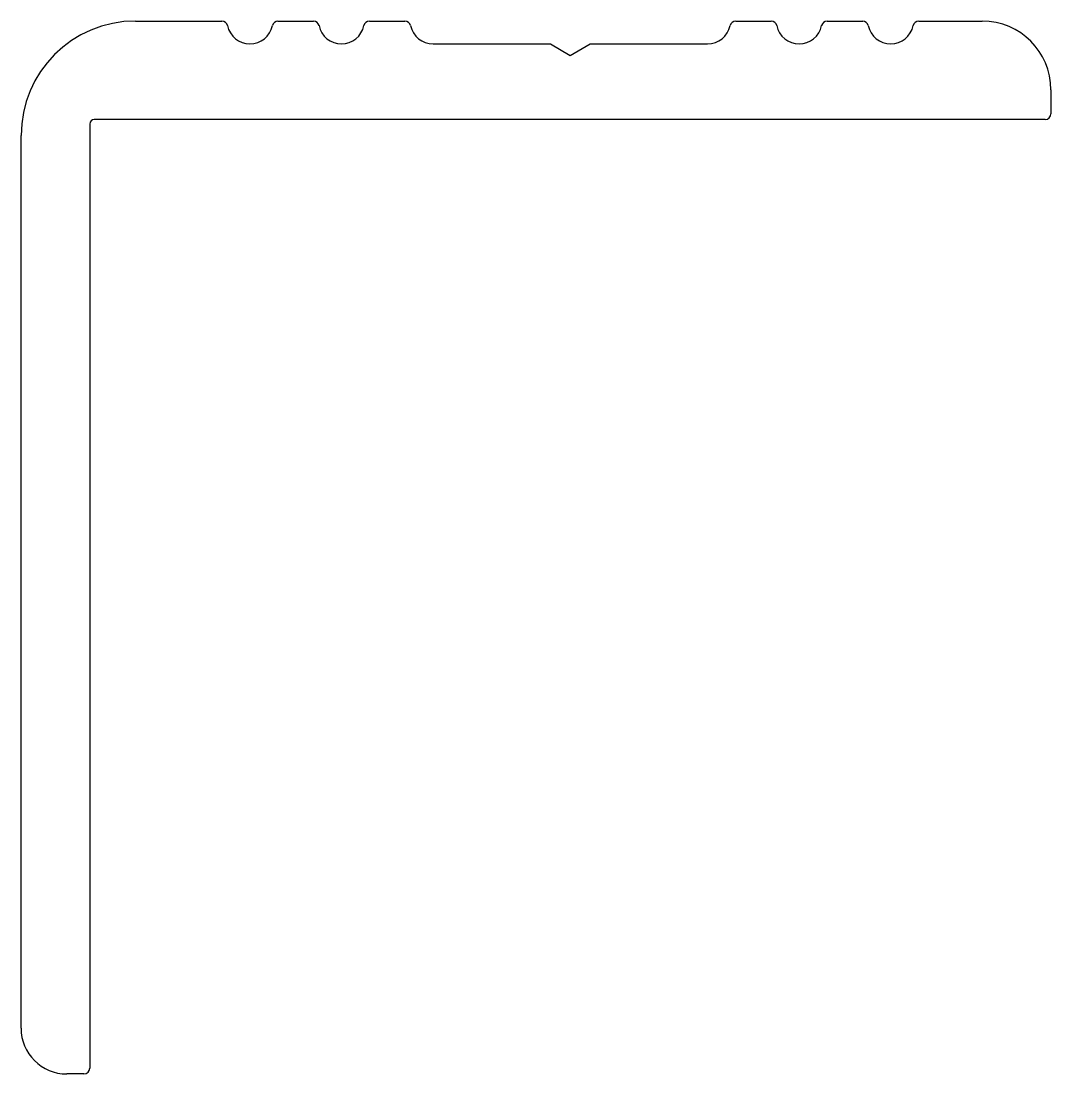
# Model space of a CAD drawing. Extents: x 2467.6 to 2512.6, y 1411.2 to 1457.2.
import ezdxf

# ---------------------------------------------------------------- set-up
doc = ezdxf.new("R2010")
doc.units = 0
doc.layers.get('0').update_dxf_attribs({"linetype": 'CONTINUOUS'})

msp = doc.modelspace()

# ---------------------------------------------------------------- linework, layer by layer
for p, q in [((2472.646, 1457.179), (2476.421, 1457.179)), ((2478.871, 1457.179), (2480.421, 1457.179)), ((2482.871, 1457.179), (2484.422, 1457.179)), ((2498.871, 1457.179), (2500.421, 1457.179)), ((2502.871, 1457.179), (2504.421, 1457.179)), ((2506.871, 1457.179), (2509.646, 1457.179)), ((2485.646, 1456.179), (2490.78, 1456.179)), ((2490.78, 1456.179), (2491.646, 1455.679)), ((2491.646, 1455.679), (2492.512, 1456.179)), ((2492.512, 1456.179), (2497.646, 1456.179)), ((2512.646, 1454.179), (2512.646, 1453.129)), ((2512.396, 1452.879), (2470.846, 1452.879)), ((2470.646, 1452.679), (2470.646, 1411.429)), ((2467.646, 1413.179), (2467.646, 1452.179)), ((2470.396, 1411.179), (2469.646, 1411.179))]:
    msp.add_line(p, q)
for centre, radius, start, end in [((2472.647, 1452.179), 5, 90.0036, 179.9964), ((2476.421, 1456.929), 0.25, 11.5427, 90), ((2477.646, 1457.179), 1, 191.5427, 348.4573), ((2478.871, 1456.929), 0.25, 90, 168.4573), ((2480.421, 1456.929), 0.25, 11.5427, 90), ((2481.646, 1457.179), 1, 191.5427, 348.4573), ((2482.871, 1456.929), 0.25, 90, 168.4573), ((2484.422, 1456.929), 0.25, 11.5427, 90), ((2485.646, 1457.179), 1, 191.5427, 269.9925), ((2497.646, 1457.179), 1, 270.0075, 348.4573), ((2498.871, 1456.929), 0.25, 90, 168.4573), ((2500.421, 1456.929), 0.25, 11.5427, 90), ((2501.646, 1457.179), 1, 191.5427, 348.4573), ((2502.871, 1456.929), 0.25, 90, 168.4573), ((2504.421, 1456.929), 0.25, 11.5427, 90), ((2505.646, 1457.179), 1, 191.5427, 348.4573), ((2506.871, 1456.929), 0.25, 90, 168.4573), ((2509.646, 1454.179), 3, 0.0036, 89.9964), ((2470.846, 1452.679), 0.2, 90.0074, 179.9926), ((2512.396, 1453.129), 0.25, 270, 0), ((2469.646, 1413.179), 2, 180.0036, 269.9964), ((2470.396, 1411.429), 0.25, 270, 0)]:
    msp.add_arc(centre, radius, start, end)

doc.saveas('drawing.dxf')
